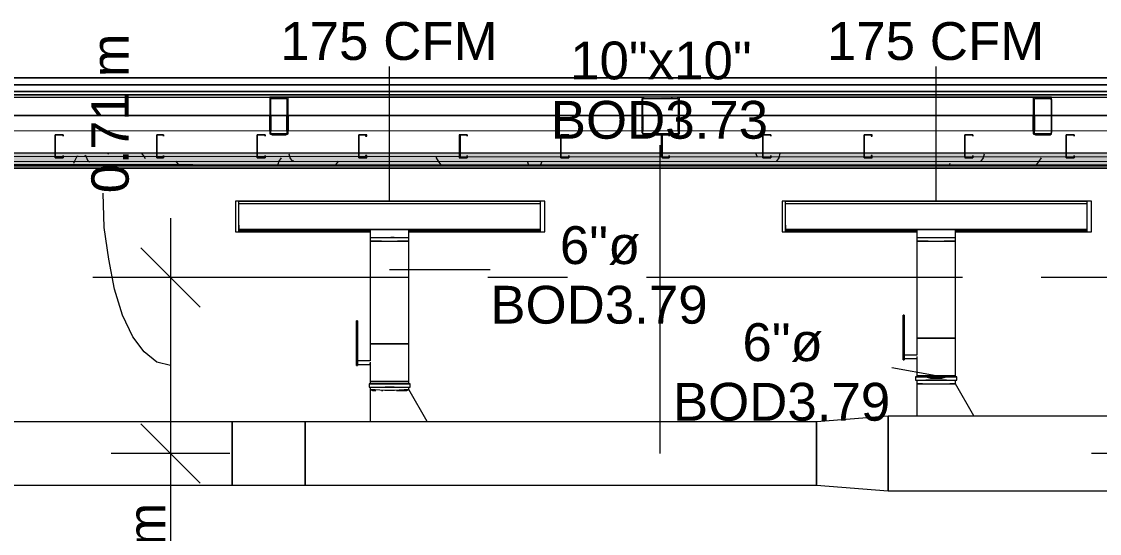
# Model space of a CAD drawing. Header units: metres. Extents: x -2 to 237, y -8 to 52.
# Drawn here: x 23.693 to 28.021, y 44.961 to 47.016 of the extents above; entities that cross this region are included whole.
import ezdxf

# ---------------------------------------------------------------- set-up
doc = ezdxf.new("R2010")
doc.units = ezdxf.units.M
doc.layers.add('HVAC - Ductos', color=5, linetype='Continuous', lineweight=0)
doc.layers.add('PDF_Text', color=7, linetype='Continuous', lineweight=0)
doc.layers.add('PDF_Geometry', color=7, linetype='Continuous', lineweight=0, true_color=0xaaaaaa)
doc.layers.add('PDF_Solid Fills', color=7, linetype='Continuous', lineweight=0, true_color=0xffffff)
doc.styles.add('PDF Helvetica', font='')
doc.styles.get('PDF Helvetica').set_extended_font_data('Helvetica')

msp = doc.modelspace()

# ---------------------------------------------------------------- hatches: boundary and pattern name
at = {"layer": 'PDF_Solid Fills', "lineweight": 0, "transparency": 33554559}
h = msp.add_hatch(color=256, dxfattribs=at)
h.paths.add_polyline_path([(24.6989, 46.5654), (24.7539, 46.5608), (24.7539, 46.5654)])
h.paths.add_polyline_path([(24.763, 46.7028), (24.7585, 46.7028), (24.7585, 46.5654), (24.763, 46.7023)])
h.paths.add_polyline_path([(24.6943, 46.7074), (24.6943, 46.712), (24.6897, 46.712)])
h.paths.add_polyline_path([(24.6943, 46.7028), (24.6897, 46.7028), (24.6897, 46.5654)])
h.paths.add_polyline_path([(24.7585, 46.712), (24.763, 46.7074), (24.763, 46.712)])
h.paths.add_polyline_path([(24.7539, 46.7074), (24.7539, 46.712), (24.6989, 46.712)])
h = msp.add_hatch(color=256, dxfattribs=at)
h.paths.add_polyline_path([(26.1925, 46.5654), (26.3254, 46.5608), (26.3254, 46.5654)])
h.paths.add_polyline_path([(26.3254, 46.7074), (26.3254, 46.712), (26.1925, 46.712)])
h.paths.add_polyline_path([(26.1879, 46.7028), (26.1833, 46.7028), (26.1833, 46.57)])
h.paths.add_polyline_path([(26.3299, 46.7028), (26.3299, 46.5654), (26.3345, 46.7028)])
h.paths.add_polyline_path([(26.3345, 46.7074), (26.3345, 46.712), (26.3299, 46.712)])
h = msp.add_hatch(color=256, dxfattribs=at)
h.paths.add_polyline_path([(27.764, 46.5654), (27.8236, 46.5608), (27.8236, 46.5654)])
h.paths.add_polyline_path([(27.7595, 46.7074), (27.7595, 46.712), (27.7549, 46.712)])
h.paths.add_polyline_path([(27.7595, 46.7028), (27.7549, 46.7028), (27.7549, 46.5654)])
h.paths.add_polyline_path([(27.8236, 46.57), (27.8282, 46.5654), (27.8282, 46.57)])
h.paths.add_polyline_path([(27.8282, 46.7074), (27.8282, 46.712), (27.764, 46.712)])
h = msp.add_hatch(color=256, dxfattribs=at)
h.paths.add_polyline_path([(12.8691, 46.4738), (12.8691, 46.4874), (12.4614, 46.4874), (12.4614, 46.4738)])
h.paths.add_polyline_path([(60.1333, 46.4829), (48.9907, 46.4874), (20.5846, 46.4874), (20.5846, 46.4738), (59.982, 46.4738), (60.1333, 46.4692)])
h.paths.add_polyline_path([(20.58, 46.4738), (20.58, 46.4874), (18.555, 46.4874), (18.555, 46.4738)])
h.paths.add_polyline_path([(18.5504, 46.4738), (18.5504, 46.4874), (15.7143, 46.4874), (15.7143, 46.4738)])
h.paths.add_polyline_path([(15.7097, 46.4738), (15.7097, 46.4874), (13.6846, 46.4874), (13.6846, 46.4738)])
h.paths.add_polyline_path([(13.6801, 46.4738), (13.6801, 46.4874), (12.8737, 46.4874), (12.8737, 46.4738)])
for points in [[(12.4614, 46.4554), (59.9133, 46.4554), (60.1328, 46.4508), (60.1333, 46.4508), (60.1333, 46.4738), (12.4614, 46.4738)], [(12.4614, 46.4416), (59.9133, 46.4416), (60.1316, 46.4371), (60.1333, 46.4371), (60.1333, 46.4554), (12.4614, 46.4554)]]:
    msp.add_hatch(color=256, dxfattribs=at).paths.add_polyline_path(points)

# ---------------------------------------------------------------- linework, layer by layer
at = {"layer": 'HVAC - Ductos', "lineweight": 0}
for points in [[(25.1708, 46.2951), (25.1708, 46.8357)], [(27.3654, 46.2951), (27.3654, 46.8357)], [(26.2567, 45.2825), (26.2567, 46.5196)], [(24.2912, 45.6353), (24.2361, 45.6491), (24.1858, 45.6903), (24.1399, 45.7498), (24.0987, 45.8369), (24.0667, 45.9422), (24.0437, 46.0614), (24.0254, 46.1897), (24.0208, 46.3271)], [(25.7756, 46.2951), (24.5661, 46.2951), (25.7756, 46.2951), (25.7756, 46.2767), (25.7756, 46.2721), (25.7756, 46.2675)], [(24.5661, 46.2675), (24.5661, 46.2721), (24.5661, 46.2767), (24.5661, 46.2951)], [(24.5661, 46.2721), (24.5661, 46.2767), (24.5661, 46.2813)], [(25.7756, 46.2813), (25.7756, 46.2767), (25.7756, 46.2721)], [(27.9702, 46.2951), (26.7607, 46.2951), (27.9702, 46.2951), (27.9702, 46.2767), (27.9702, 46.2721), (27.9702, 46.2675)], [(26.7607, 46.2675), (26.7607, 46.2721), (26.7607, 46.2767), (26.7607, 46.2951)], [(26.7607, 46.2721), (26.7607, 46.2767), (26.7607, 46.2813)], [(27.9702, 46.2813), (27.9702, 46.2767), (27.9702, 46.2721)], [(24.2912, 46.2263), (24.2912, 45.2825), (24.2912, 43.9997)], [(24.5661, 46.2355), (24.5661, 46.2401)], [(24.5661, 46.2263), (24.5661, 46.2309)], [(25.7756, 46.2401), (25.7756, 46.2355)], [(25.7756, 46.2309), (25.7756, 46.2263)], [(26.7607, 46.2355), (26.7607, 46.2401)], [(26.7607, 46.2263), (26.7607, 46.2309)], [(27.9702, 46.2401), (27.9702, 46.2355)], [(27.9702, 46.2309), (27.9702, 46.2263)], [(24.5661, 46.1989), (24.5661, 46.1943), (24.5661, 46.1897), (24.5661, 46.1713), (24.5661, 46.1759), (25.0929, 46.1759)], [(24.5661, 46.1851), (24.5661, 46.1897), (24.5661, 46.1943)], [(25.1387, 46.1346), (25.1342, 46.1346), (25.1159, 46.1346), (25.1067, 46.1346), (25.1021, 46.1346), (25.0975, 46.1346), (25.0929, 46.1346), (25.1021, 46.1346), (25.1159, 46.1346), (25.1433, 46.1346), (25.1708, 46.1346), (25.1983, 46.1346), (25.2258, 46.1346), (25.2395, 46.1346), (25.2487, 46.1346), (25.2487, 46.1484), (25.2487, 46.1805), (25.2441, 46.1805), (25.2349, 46.1805), (25.2258, 46.1805), (25.2075, 46.1805), (25.1891, 46.1805), (25.1708, 46.1805), (25.1525, 46.1805), (25.1342, 46.1805), (25.1159, 46.1805), (25.1067, 46.1805), (25.0975, 46.1805), (25.0929, 46.1805), (25.0929, 46.1484), (25.0929, 46.1346), (25.0929, 45.7223), (25.0975, 45.7223), (25.1067, 45.7223), (25.1159, 45.7223), (25.1342, 45.7223), (25.1525, 45.7223), (25.1708, 45.7223), (25.1891, 45.7223), (25.2075, 45.7223), (25.2258, 45.7223), (25.2349, 45.7223), (25.2441, 45.7223), (25.2487, 45.7223), (25.2487, 46.1346), (25.2441, 46.1346), (25.2395, 46.1346), (25.2349, 46.1346), (25.2258, 46.1346), (25.2075, 46.1346), (25.2029, 46.1346)], [(25.7756, 46.1989), (25.7756, 46.1943), (25.7756, 46.1897), (25.7756, 46.1713), (25.7756, 46.1759), (25.2487, 46.1759)], [(25.7756, 46.1943), (25.7756, 46.1897), (25.7756, 46.1851)], [(26.7607, 46.1989), (26.7607, 46.1943), (26.7607, 46.1897), (26.7607, 46.1713), (26.7607, 46.1759), (27.2875, 46.1759)], [(26.7607, 46.1851), (26.7607, 46.1897), (26.7607, 46.1943)], [(27.3333, 46.1346), (27.3287, 46.1346), (27.3105, 46.1346), (27.3013, 46.1346), (27.2967, 46.1346), (27.2921, 46.1346), (27.2875, 46.1346), (27.2967, 46.1346), (27.3105, 46.1346), (27.3379, 46.1346), (27.3654, 46.1346), (27.3929, 46.1346), (27.4204, 46.1346), (27.4341, 46.1346), (27.4433, 46.1346), (27.4433, 46.1484), (27.4433, 46.1805), (27.4387, 46.1805), (27.4295, 46.1805), (27.4204, 46.1805), (27.4021, 46.1805), (27.3837, 46.1805), (27.3654, 46.1805), (27.3471, 46.1805), (27.3287, 46.1805), (27.3105, 46.1805), (27.3013, 46.1805), (27.2921, 46.1805), (27.2875, 46.1805), (27.2875, 46.1484), (27.2875, 46.1346), (27.2875, 45.7453), (27.2921, 45.7453), (27.3013, 45.7453), (27.3105, 45.7453), (27.3287, 45.7453), (27.3471, 45.7453), (27.3654, 45.7453), (27.3837, 45.7453), (27.4021, 45.7453), (27.4204, 45.7453), (27.4295, 45.7453), (27.4387, 45.7453), (27.4433, 45.7453), (27.4433, 46.1346), (27.4387, 46.1346), (27.4341, 46.1346), (27.4295, 46.1346), (27.4204, 46.1346), (27.4021, 46.1346), (27.3975, 46.1346)], [(27.9702, 46.1989), (27.9702, 46.1943), (27.9702, 46.1897), (27.9702, 46.1713), (27.9702, 46.1759), (27.4433, 46.1759)], [(27.9702, 46.1943), (27.9702, 46.1897), (27.9702, 46.1851)], [(24.5661, 46.1713), (25.0929, 46.1713)], [(25.0929, 46.1484), (25.0975, 46.1484), (25.1159, 46.1484), (25.1433, 46.1484), (25.1708, 46.1484), (25.2029, 46.1484), (25.2258, 46.1484), (25.2441, 46.1484), (25.2487, 46.1484)], [(25.1433, 46.1346), (25.1525, 46.1346), (25.1708, 46.1346), (25.1891, 46.1346), (25.1983, 46.1346)], [(25.1891, 46.1484), (25.1754, 46.1484)], [(25.2487, 46.1713), (25.7756, 46.1713)], [(26.7607, 46.1713), (27.2875, 46.1713)], [(27.2875, 46.1484), (27.2921, 46.1484), (27.3105, 46.1484), (27.3379, 46.1484), (27.3654, 46.1484), (27.3975, 46.1484), (27.4204, 46.1484), (27.4387, 46.1484), (27.4433, 46.1484)], [(27.3379, 46.1346), (27.3471, 46.1346), (27.3654, 46.1346), (27.3837, 46.1346), (27.3929, 46.1346)], [(27.4433, 46.1713), (27.9702, 46.1713)], [(24.4102, 45.8689), (24.2912, 45.988), (24.172, 46.1072)], [(25.1708, 46.0202), (25.574, 46.0202)], [(24.5294, 45.988), (24.2912, 45.988), (24.0529, 45.988)], [(28.465, 45.988), (28.2268, 45.988), (27.9885, 45.988)], [(27.2326, 45.8369), (27.2326, 45.8369)], [(27.2371, 45.8369), (27.2326, 45.8369)], [(27.2371, 45.8369), (27.2371, 45.8369)], [(25.038, 45.814), (25.038, 45.814)], [(25.0425, 45.814), (25.038, 45.814)], [(25.038, 45.6491), (25.038, 45.6445), (25.038, 45.6399), (25.038, 45.6353), (25.038, 45.6399), (25.038, 45.6445), (25.038, 45.6491), (25.038, 45.8002)], [(25.0425, 45.814), (25.0425, 45.814)], [(25.0425, 45.8002), (25.0425, 45.6491), (25.0425, 45.6445), (25.0425, 45.6399), (25.0425, 45.6353), (25.0425, 45.6399), (25.0425, 45.6445), (25.0425, 45.6399), (25.0929, 45.6399), (25.0929, 45.5711), (25.0975, 45.5711), (25.1067, 45.5711), (25.1159, 45.5711), (25.1342, 45.5711), (25.1525, 45.5711), (25.1708, 45.5711), (25.1891, 45.5711), (25.2075, 45.5711), (25.2258, 45.5711), (25.2349, 45.5711), (25.2441, 45.5711), (25.2487, 45.5711), (25.2487, 45.7223), (25.2441, 45.7223), (25.2349, 45.7223), (25.2258, 45.7223), (25.2075, 45.7223), (25.1891, 45.7223), (25.1708, 45.7223), (25.1525, 45.7223), (25.1342, 45.7223), (25.1159, 45.7223), (25.1067, 45.7223), (25.0975, 45.7223), (25.0929, 45.7223), (25.0929, 45.6536), (25.0425, 45.6536)], [(27.2326, 45.6719), (27.2326, 45.6673), (27.2326, 45.6628), (27.2326, 45.6582), (27.2326, 45.6628), (27.2326, 45.6673), (27.2326, 45.6719), (27.2326, 45.8232)], [(27.2371, 45.8232), (27.2371, 45.6719), (27.2371, 45.6673), (27.2371, 45.6628), (27.2371, 45.6582), (27.2371, 45.6628), (27.2371, 45.6673)], [(27.4433, 45.5894), (27.4433, 45.594), (27.4433, 45.7453), (27.4387, 45.7453), (27.4295, 45.7453), (27.4204, 45.7453), (27.4021, 45.7453), (27.3837, 45.7453), (27.3654, 45.7453), (27.3471, 45.7453), (27.3287, 45.7453), (27.3105, 45.7453), (27.3013, 45.7453), (27.2921, 45.7453), (27.2875, 45.7453), (27.2875, 45.6765), (27.2371, 45.6765)], [(27.2326, 45.6582), (27.2326, 45.6582)], [(27.2326, 45.6582), (27.2371, 45.6582)], [(27.2371, 45.6719), (27.2371, 45.6673), (27.2371, 45.6628), (27.2875, 45.6628), (27.2875, 45.594), (27.2921, 45.594), (27.2875, 45.594), (27.2921, 45.594), (27.3013, 45.594), (27.3105, 45.594), (27.3287, 45.594), (27.3471, 45.594), (27.3654, 45.594), (27.3837, 45.594), (27.4021, 45.594), (27.4204, 45.594), (27.4295, 45.594), (27.4387, 45.594), (27.4433, 45.594), (27.4387, 45.594), (27.4433, 45.594), (27.4387, 45.594), (27.4295, 45.594), (27.4204, 45.594), (27.4021, 45.594), (27.3837, 45.594), (27.3654, 45.594), (27.3471, 45.594), (27.3287, 45.594), (27.3105, 45.594), (27.3013, 45.594), (27.2921, 45.594), (27.2875, 45.594), (27.2875, 45.5894)], [(27.2371, 45.6628), (27.2371, 45.6628)], [(27.2371, 45.6582), (27.2371, 45.6582)], [(27.2875, 45.6765), (27.2875, 45.6765)], [(27.2875, 45.6765), (27.2875, 45.6765)], [(27.2875, 45.6719), (27.2875, 45.6673), (27.2875, 45.6628)], [(27.2875, 45.6628), (27.2875, 45.6628)], [(27.2875, 45.6628), (27.2875, 45.6628)], [(27.2875, 45.6628), (27.2875, 45.6628)], [(25.038, 45.6353), (25.038, 45.6353)], [(25.038, 45.6353), (25.0425, 45.6353)], [(25.0425, 45.6491), (25.0425, 45.6445), (25.0425, 45.6399)], [(25.0425, 45.6353), (25.0425, 45.6353)], [(25.0929, 45.6536), (25.0929, 45.6536)], [(25.0929, 45.6536), (25.0929, 45.6536)], [(25.0929, 45.6491), (25.0929, 45.6445), (25.0929, 45.6399), (25.0929, 45.6445)], [(27.3654, 45.594), (27.1867, 45.6261)], [(25.0883, 45.562), (25.0883, 45.5482), (25.0929, 45.5482), (25.0975, 45.5482), (25.1113, 45.5482), (25.1296, 45.5482), (25.1479, 45.5482), (25.1708, 45.5482), (25.1937, 45.5482), (25.2121, 45.5482), (25.2303, 45.5482), (25.2441, 45.5482), (25.2487, 45.5482), (25.2533, 45.5482), (25.2533, 45.562), (25.2487, 45.562), (25.2487, 45.5711), (25.2441, 45.5711), (25.2349, 45.5711), (25.2258, 45.5711), (25.2075, 45.5711), (25.1891, 45.5711), (25.1708, 45.5711), (25.1525, 45.5711), (25.1342, 45.5711), (25.1159, 45.5711), (25.1067, 45.5711), (25.0975, 45.5711), (25.0929, 45.5711), (25.0929, 45.562), (25.0975, 45.562), (25.1067, 45.562), (25.1159, 45.562), (25.1342, 45.562), (25.1525, 45.562), (25.1708, 45.562), (25.1891, 45.562), (25.2075, 45.562), (25.2258, 45.562), (25.2349, 45.562), (25.2441, 45.562), (25.2487, 45.562), (25.2441, 45.562), (25.2349, 45.562)], [(27.2829, 45.5894), (27.2829, 45.5757), (27.2875, 45.5757), (27.2921, 45.5757), (27.3059, 45.5757), (27.3242, 45.5757), (27.3425, 45.5757), (27.3654, 45.5757), (27.3883, 45.5757), (27.4067, 45.5757), (27.4249, 45.5757), (27.4387, 45.5757), (27.4433, 45.5757), (27.4479, 45.5757), (27.4479, 45.5894)], [(27.2875, 45.5757), (27.2875, 45.562), (27.2921, 45.562), (27.3013, 45.562), (27.3105, 45.562), (27.3287, 45.562), (27.3471, 45.562), (27.3654, 45.562), (27.3837, 45.562), (27.4021, 45.562), (27.4204, 45.562), (27.4295, 45.562), (27.4387, 45.562), (27.4433, 45.562), (27.4433, 45.5757)], [(27.4067, 45.5757), (27.4021, 45.5757), (27.3837, 45.5757), (27.3654, 45.5757), (27.3471, 45.5757), (27.3287, 45.5757), (27.3242, 45.5757)], [(25.0929, 45.562), (25.0883, 45.562), (25.0929, 45.562), (25.0975, 45.562), (25.1113, 45.562), (25.1296, 45.562), (25.1479, 45.562), (25.1708, 45.562), (25.1937, 45.562), (25.2121, 45.562), (25.2303, 45.562), (25.2441, 45.562), (25.2487, 45.562), (25.2533, 45.562)], [(25.2487, 45.562), (25.2441, 45.562), (25.2303, 45.562), (25.2121, 45.562), (25.1937, 45.562), (25.1708, 45.562), (25.1479, 45.562), (25.1296, 45.562), (25.1113, 45.562), (25.0975, 45.562), (25.0929, 45.562)], [(25.0929, 45.5482), (25.0929, 45.5391), (25.0929, 45.4108)], [(25.1387, 45.5345), (25.1433, 45.5345)], [(25.1891, 45.5482), (25.1708, 45.5482), (25.1525, 45.5482)], [(25.322, 45.4108), (25.2487, 45.5391), (25.2487, 45.5482)], [(27.3105, 45.562), (27.2967, 45.562), (27.2875, 45.562), (27.2875, 45.4337)], [(27.3333, 45.562), (27.3379, 45.562)], [(27.3929, 45.562), (27.3975, 45.562)], [(27.5166, 45.4337), (27.4433, 45.562), (27.4341, 45.562), (27.4204, 45.562)], [(24.4102, 45.1634), (24.2912, 45.2825), (24.172, 45.4016)], [(24.5294, 45.2825), (24.2912, 45.2825), (24.0529, 45.2825)], [(28.465, 45.2825), (28.2268, 45.2825), (27.9885, 45.2825)]]:
    msp.add_lwpolyline(points, dxfattribs=at)
for points in [[(24.5523, 46.2951), (24.5523, 46.1713), (24.5661, 46.1713), (24.5661, 46.2951)], [(24.5661, 46.2859), (25.7756, 46.2859), (25.7756, 46.1805), (24.5661, 46.1805)], [(25.7939, 46.2951), (25.7756, 46.2951), (25.7756, 46.1713), (25.7939, 46.1713)], [(26.7469, 46.2951), (26.7469, 46.1713), (26.7607, 46.1713), (26.7607, 46.2951)], [(26.7607, 46.2859), (27.9702, 46.2859), (27.9702, 46.1805), (26.7607, 46.1805)], [(27.9885, 46.2951), (27.9702, 46.2951), (27.9702, 46.1713), (27.9885, 46.1713)], [(25.7756, 46.1805), (24.5661, 46.1805)], [(27.9702, 46.1805), (26.7607, 46.1805)], [(27.2326, 45.8232), (27.2326, 45.8277), (27.2326, 45.8323), (27.2326, 45.8369), (27.2326, 45.8323), (27.2326, 45.8277)], [(27.2371, 45.8232), (27.2371, 45.8277), (27.2371, 45.8323), (27.2371, 45.8369), (27.2371, 45.8323), (27.2371, 45.8277)], [(25.038, 45.8002), (25.038, 45.8048), (25.038, 45.8094), (25.038, 45.814), (25.038, 45.8094), (25.038, 45.8048)], [(25.0425, 45.8002), (25.0425, 45.8048), (25.0425, 45.8094), (25.0425, 45.814), (25.0425, 45.8094), (25.0425, 45.8048)], [(25.0929, 45.6399), (25.0929, 45.6445)], [(27.4479, 45.5894), (27.4433, 45.5894), (27.4387, 45.5894), (27.4249, 45.5894), (27.4067, 45.5894), (27.3883, 45.5894), (27.3654, 45.5894), (27.3425, 45.5894), (27.3242, 45.5894), (27.3059, 45.5894), (27.2921, 45.5894), (27.2875, 45.5894), (27.2829, 45.5894), (27.2875, 45.5894), (27.2921, 45.5894), (27.3059, 45.5894), (27.3242, 45.5894), (27.3425, 45.5848), (27.3654, 45.5848), (27.3883, 45.5848), (27.4067, 45.5894), (27.4249, 45.5894), (27.4387, 45.5894), (27.4433, 45.5894)], [(27.2875, 45.5894), (27.2921, 45.5894), (27.3013, 45.5894), (27.3105, 45.5894), (27.3287, 45.5894), (27.3471, 45.5894), (27.3654, 45.5894), (27.3837, 45.5894), (27.4021, 45.5894), (27.4204, 45.5894), (27.4295, 45.5894), (27.4387, 45.5894), (27.4433, 45.5894), (27.4387, 45.5894), (27.4295, 45.5894), (27.4204, 45.5894), (27.4021, 45.5894), (27.3837, 45.5894), (27.3654, 45.5894), (27.3471, 45.5894), (27.3287, 45.5894), (27.3105, 45.5894), (27.3013, 45.5894), (27.2921, 45.5894)], [(24.5386, 45.1542), (22.4218, 45.1542), (22.4218, 45.4108), (24.5386, 45.4108)], [(24.5386, 45.4108), (24.8318, 45.4108), (24.8318, 45.1542), (24.5386, 45.1542)], [(26.8843, 45.1542), (24.8318, 45.1542), (24.8318, 45.4108), (26.8843, 45.4108)], [(27.173, 45.1313), (26.8843, 45.1542), (26.8843, 45.4108), (27.173, 45.4337)], [(28.6986, 45.1313), (27.173, 45.1313), (27.173, 45.4337), (28.6986, 45.4337)]]:
    msp.add_lwpolyline(points, close=True, dxfattribs=at)
msp.add_lwpolyline([(25.1983, 45.5345), (25.2258, 45.5345), (25.2395, 45.5345), (25.2487, 45.5391, -0.058893), (25.0929, 45.5391), (25.1021, 45.5345), (25.1159, 45.5345)], format="xyb", dxfattribs=at)
at = {"layer": 'PDF_Geometry', "lineweight": 0}
for points in [[(23.1916, 46.7899), (24.7264, 46.7899), (23.1916, 46.7899), (21.6613, 46.7899), (20.1264, 46.7899), (21.6613, 46.7899)], [(26.2567, 46.7899), (27.7915, 46.7899), (29.3218, 46.7899), (30.8566, 46.7899), (32.3915, 46.7899), (33.9217, 46.7899), (32.3915, 46.7899), (30.8566, 46.7899), (29.3218, 46.7899), (27.7915, 46.7899), (26.2567, 46.7899), (24.7264, 46.7899)], [(24.7264, 46.7623), (23.1916, 46.7623)], [(26.2567, 46.7623), (24.7264, 46.7623)], [(27.7915, 46.7623), (26.2567, 46.7623)], [(29.3218, 46.7623), (27.7915, 46.7623)], [(24.7264, 46.7349), (23.1916, 46.7349)], [(24.7264, 46.7211), (23.1916, 46.7211)], [(24.7631, 46.7028), (24.7631, 46.712), (24.7539, 46.712), (24.6989, 46.712), (24.6897, 46.712), (24.6897, 46.7028), (24.6897, 46.57), (24.6897, 46.5654), (24.6989, 46.5608), (24.7539, 46.5608), (24.7631, 46.5654), (24.7631, 46.57)], [(24.6989, 46.7074), (24.7539, 46.7074), (24.7585, 46.7074), (24.7585, 46.7028), (24.7585, 46.57), (24.7585, 46.5654), (24.7539, 46.5654), (24.6989, 46.5654), (24.6943, 46.5654), (24.6943, 46.57), (24.6943, 46.7028), (24.6943, 46.7074)], [(26.2567, 46.7349), (24.7264, 46.7349)], [(26.2567, 46.7211), (24.7264, 46.7211)], [(26.3299, 46.57), (26.3299, 46.5654), (26.3254, 46.5654), (26.1925, 46.5654), (26.1879, 46.5654), (26.1879, 46.57), (26.1879, 46.7028), (26.1879, 46.7074), (26.1925, 46.7074), (26.3254, 46.7074), (26.3299, 46.7074), (26.3299, 46.7028)], [(27.7915, 46.7349), (26.2567, 46.7349)], [(27.7915, 46.7211), (26.2567, 46.7211)], [(27.7549, 46.57), (27.7549, 46.5654), (27.764, 46.5608), (27.8236, 46.5608), (27.8282, 46.5654), (27.8282, 46.57), (27.8282, 46.7028), (27.8282, 46.712), (27.8236, 46.712), (27.764, 46.712), (27.7549, 46.712), (27.7549, 46.7028)], [(27.8236, 46.5654), (27.764, 46.5654), (27.7595, 46.5654), (27.7595, 46.57), (27.7595, 46.7028), (27.7595, 46.7074), (27.764, 46.7074), (27.8236, 46.7074), (27.8282, 46.7028), (27.8282, 46.57)], [(29.3218, 46.7349), (27.7915, 46.7349)], [(29.3218, 46.7211), (27.7915, 46.7211)], [(23.2328, 46.6387), (24.6897, 46.6387)], [(24.7264, 46.6387), (24.7585, 46.6387), (24.7264, 46.6387), (24.6943, 46.6387)], [(24.7631, 46.6387), (26.1833, 46.6387)], [(26.2567, 46.6387), (26.3299, 46.6387), (26.2567, 46.6387), (26.1879, 46.6387)], [(26.3345, 46.6387), (27.7549, 46.6387)], [(27.7915, 46.6387), (27.8282, 46.6387), (29.2851, 46.6387), (27.8282, 46.6387), (27.7915, 46.6387), (27.7595, 46.6387)], [(27.8282, 46.6387), (27.8282, 46.5791)], [(23.8604, 46.5608), (23.8284, 46.5608), (23.8284, 46.4738), (23.8284, 46.4692), (23.8604, 46.4692), (23.8604, 46.4783), (23.8604, 46.4692), (23.8284, 46.4692), (23.8284, 46.4738), (23.8284, 46.5608), (23.8604, 46.5608), (23.8604, 46.5562)], [(24.2637, 46.5608), (24.2361, 46.5608), (24.2361, 46.4738), (24.2361, 46.4692), (24.2637, 46.4692), (24.2637, 46.4783), (24.2637, 46.4692), (24.2361, 46.4692), (24.2361, 46.4738), (24.2361, 46.5608), (24.2637, 46.5608), (24.2637, 46.5562)], [(24.6714, 46.5608), (24.6439, 46.5608), (24.6393, 46.5608), (24.6393, 46.4738), (24.6393, 46.4692), (24.6439, 46.4692), (24.6714, 46.4692), (24.6714, 46.4783), (24.6714, 46.4692), (24.6439, 46.4692), (24.6393, 46.4692), (24.6393, 46.4738), (24.6393, 46.5608), (24.6439, 46.5608), (24.6714, 46.5608), (24.6714, 46.5562)], [(25.0792, 46.5608), (25.0471, 46.5608), (25.0471, 46.4738), (25.0471, 46.4692), (25.0792, 46.4692), (25.0792, 46.4783), (25.0746, 46.4783), (25.0746, 46.4692), (25.0471, 46.4692), (25.0471, 46.4738), (25.0471, 46.5608), (25.0746, 46.5608), (25.0746, 46.5562), (25.0792, 46.5562)], [(25.4824, 46.5608), (25.4549, 46.5608), (25.4503, 46.5608), (25.4503, 46.4738), (25.4503, 46.4692), (25.4549, 46.4692), (25.4824, 46.4692), (25.4824, 46.4783), (25.4824, 46.4692), (25.4549, 46.4692), (25.4549, 46.4738), (25.4549, 46.5608), (25.4824, 46.5608), (25.4824, 46.5562)], [(25.8901, 46.5608), (25.8581, 46.5608), (25.8581, 46.4738), (25.8581, 46.4692), (25.8901, 46.4692), (25.8901, 46.4783), (25.8901, 46.4692), (25.8581, 46.4692), (25.8581, 46.4738), (25.8581, 46.5608), (25.8901, 46.5608), (25.8901, 46.5562)], [(26.2933, 46.5608), (26.2659, 46.5608), (26.2613, 46.5608), (26.2613, 46.4738), (26.2659, 46.4692), (26.2933, 46.4692), (26.2933, 46.4783), (26.2933, 46.4692), (26.2659, 46.4692), (26.2659, 46.4738), (26.2659, 46.5608), (26.2933, 46.5608), (26.2933, 46.5562)], [(26.701, 46.5608), (26.6736, 46.5608), (26.669, 46.5608), (26.669, 46.4738), (26.669, 46.4692), (26.6736, 46.4692), (26.701, 46.4692), (26.701, 46.4783), (26.701, 46.4692), (26.6736, 46.4692), (26.669, 46.4692), (26.669, 46.4738), (26.669, 46.5608), (26.6736, 46.5608), (26.701, 46.5608), (26.701, 46.5562)], [(27.1088, 46.5608), (27.0768, 46.5608), (27.0768, 46.4738), (27.0768, 46.4692), (27.1088, 46.4692), (27.1088, 46.4783), (27.1042, 46.4783), (27.1042, 46.4692), (27.0768, 46.4692), (27.0768, 46.4738), (27.0768, 46.5608), (27.1042, 46.5608), (27.1042, 46.5562), (27.1088, 46.5562)], [(27.512, 46.5608), (27.4846, 46.5608), (27.48, 46.5608), (27.48, 46.4738), (27.48, 46.4692), (27.4846, 46.4692), (27.512, 46.4692), (27.512, 46.4783), (27.512, 46.4692), (27.4846, 46.4692), (27.48, 46.4738), (27.48, 46.5608), (27.4846, 46.5608), (27.512, 46.5608), (27.512, 46.5562)], [(27.9198, 46.5608), (27.8877, 46.5608), (27.8877, 46.4738), (27.8877, 46.4692), (27.9198, 46.4692), (27.9198, 46.4783), (27.9198, 46.4692), (27.8877, 46.4692), (27.8877, 46.4738), (27.8877, 46.5608), (27.9198, 46.5608), (27.9198, 46.5562)], [(21.7254, 46.4371), (30.7558, 46.4371), (21.7254, 46.4416), (30.7558, 46.4371)], [(21.7254, 46.4279), (30.7558, 46.4279)], [(21.7254, 46.4279), (30.7558, 46.4279)]]:
    msp.add_lwpolyline(points, close=True, dxfattribs=at)
for points in [[(24.7631, 46.7899), (24.6897, 46.7899)], [(26.2979, 46.7899), (26.22, 46.7899)], [(27.8282, 46.7899), (27.7549, 46.7899)], [(23.1641, 46.712), (21.7254, 46.712), (23.1916, 46.712), (24.7264, 46.712), (26.1925, 46.712), (24.7539, 46.712)], [(23.2236, 46.712), (24.6989, 46.712)], [(26.2933, 46.5608), (26.3254, 46.5608), (26.3345, 46.5654), (26.3345, 46.57), (26.3345, 46.7028), (26.3345, 46.712), (26.3254, 46.712), (26.1925, 46.712), (26.1879, 46.712), (26.1833, 46.7028), (26.1833, 46.57), (26.1879, 46.5654), (26.1925, 46.5608), (26.2659, 46.5608)], [(26.3025, 46.7074), (26.3071, 46.712)], [(27.764, 46.712), (26.3254, 46.712), (27.7915, 46.712), (29.3218, 46.712), (30.7879, 46.712), (29.3538, 46.712)], [(27.8098, 46.7074), (27.8144, 46.712)], [(27.8236, 46.712), (29.2942, 46.712)], [(24.7585, 46.6753), (24.7631, 46.6799)], [(27.7549, 46.6524), (27.7595, 46.657)], [(24.6897, 46.5791), (24.6897, 46.6387)], [(24.6943, 46.6387), (24.6943, 46.5791)], [(24.7585, 46.5791), (24.7585, 46.6387)], [(24.7631, 46.6387), (24.7631, 46.5791)], [(26.1833, 46.6387), (26.1833, 46.5791)], [(26.1879, 46.6387), (26.1879, 46.5791)], [(26.3299, 46.5791), (26.3299, 46.6387)], [(26.3345, 46.5791), (26.3345, 46.6387)], [(27.7549, 46.5791), (27.7549, 46.6387)], [(27.7595, 46.6387), (27.7595, 46.5791)], [(60.1333, 46.4371), (12.4614, 46.4416), (12.4614, 46.5791), (60.1333, 46.5745)], [(24.6897, 46.602), (24.6943, 46.6066)], [(26.1833, 46.5882), (26.1879, 46.5928)], [(25.4503, 46.4874), (25.0471, 46.4874), (24.6393, 46.4874), (24.2361, 46.4874), (23.8284, 46.4874), (23.4252, 46.4874)], [(26.2613, 46.4874), (25.8581, 46.4874), (25.4549, 46.4874)], [(28.2909, 46.4874), (27.8877, 46.4874), (27.48, 46.4874), (27.0768, 46.4874), (26.669, 46.4874), (26.2659, 46.4874)], [(12.4614, 46.4554), (60.1333, 46.4508)], [(33.9767, 46.4692), (22.6097, 46.4738), (22.2065, 46.4738), (21.7987, 46.4738), (21.3955, 46.4738), (20.9878, 46.4738), (20.5846, 46.4738)], [(30.7558, 46.4371), (21.7254, 46.4416)], [(21.7254, 46.4416), (30.7558, 46.4371)], [(30.7558, 46.4371), (21.7254, 46.4416)], [(21.7254, 46.4416), (30.7558, 46.4371)], [(21.7254, 46.4371), (30.7558, 46.4371)], [(30.7558, 46.4371), (21.7254, 46.4371)], [(25.2487, 45.988), (23.9796, 45.988)], [(25.8855, 45.988), (25.5648, 45.988)], [(27.4708, 45.988), (26.2017, 45.988)], [(28.103, 45.988), (27.7869, 45.988)]]:
    msp.add_lwpolyline(points, dxfattribs=at)
at = {"layer": 'PDF_Geometry', "color": 254, "lineweight": 0, "true_color": 0xd2d2d2}
for points in [[(24.6393, 46.5516), (24.6393, 46.5562)], [(24.6485, 46.5608), (24.6485, 46.5608)], [(25.4503, 46.4829), (25.4549, 46.4829)], [(27.48, 46.5012), (27.48, 46.5012)], [(25.0608, 46.4692), (25.0608, 46.4692)], [(27.0768, 46.4738), (27.0768, 46.4738)]]:
    msp.add_lwpolyline(points, dxfattribs=at)
at = {"layer": 'PDF_Geometry', "color": 254, "lineweight": 0, "true_color": 0xeaeaea}
for points in [[(23.8284, 46.4874), (23.8284, 46.4874)], [(23.9658, 46.4508), (23.9612, 46.4554), (23.9521, 46.4738), (23.9475, 46.4783)], [(24.0437, 46.4874), (24.0391, 46.4829)], [(24.1903, 46.4646), (24.1858, 46.4738), (24.1766, 46.4874)], [(24.7859, 46.4554), (24.7813, 46.4554), (24.7722, 46.4692), (24.7676, 46.4829)], [(26.6461, 46.4738), (26.6415, 46.4874)], [(26.7377, 46.4874), (26.7331, 46.4692), (26.724, 46.4554)], [(27.5578, 46.4829), (27.5533, 46.4692), (27.5441, 46.4554)], [(23.92, 46.4738), (23.9154, 46.4738), (23.9063, 46.4554), (23.9017, 46.4462)], [(24.3232, 46.4416), (24.314, 46.4554)], [(24.314, 46.4554), (24.314, 46.4554)], [(24.7356, 46.4692), (24.7264, 46.4554), (24.7218, 46.4416)], [(24.9646, 46.4554), (24.9554, 46.4416)], [(24.9646, 46.4554), (24.9646, 46.4554)], [(25.377, 46.4416), (25.3678, 46.4554), (25.3587, 46.4692), (25.3587, 46.4738)], [(25.7298, 46.4371), (25.7252, 46.4508)], [(25.7801, 46.4508), (25.7756, 46.4371)], [(26.0092, 46.4371), (26.0092, 46.4371)], [(27.4204, 46.4462), (27.4158, 46.4371)], [(27.5441, 46.4554), (27.5441, 46.4554)], [(27.7869, 46.4692), (27.7778, 46.4554), (27.7686, 46.4416)]]:
    msp.add_lwpolyline(points, dxfattribs=at)

# ---------------------------------------------------------------- texts
at = {"layer": 'PDF_Text', "lineweight": 0, "char_height": 0.1519, "attachment_point": 4, "style": 'PDF Helvetica'}
for s, insert in [('175 CFM', (24.7319, 46.9365)), ('175 CFM', (26.9266, 46.9365)), ('10"x10"', (25.8957, 46.8586)), ('BOD3.73', (25.8178, 46.6203)), ('6"ø', (25.8545, 46.1163)), ('BOD3.79', (25.575, 45.8781)), ('6"ø', (26.5875, 45.7269)), ('BOD3.79', (26.3081, 45.4886))]:
    msp.add_mtext(s, dxfattribs=dict(at, insert=insert))
at = {"layer": 'PDF_Text', "lineweight": 0, "char_height": 0.15002, "attachment_point": 4, "rotation": 90, "style": 'PDF Helvetica'}
for s, insert in [('0.71 m', (24.0495, 46.3267)), ('1.04 m', (24.1962, 44.4436))]:
    msp.add_mtext(s, dxfattribs=dict(at, insert=insert))

doc.saveas('drawing.dxf')
